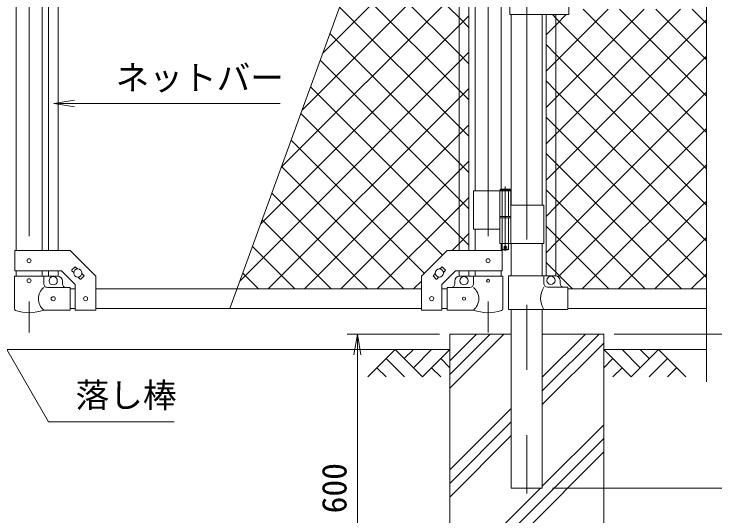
# Model space of a CAD drawing. Units: millimetres, scale not verified. Extents: x -4200 to 4200, y -2970 to 2970.
# Drawn here: x 1243 to 2609, y -893 to 85 of the extents above; entities that cross this region are included whole.
import ezdxf
from ezdxf.enums import TextEntityAlignment as Align

# ---------------------------------------------------------------- set-up
doc = ezdxf.new("R2010")
doc.units = ezdxf.units.MM
doc.header["$LTSCALE"] = 20
doc.linetypes.add('DASHED', pattern=[7.5, 6, -1.5])
doc.linetypes.add('USER1', pattern=[50.8, 31.75, -6.35, 6.35, -6.35])
for name, color, linetype, lineweight in [('0-1_D-BMK', 2, 'USER1', 13), ('0-2_D-STR1', 1, 'Continuous', 18), ('0-3_D-STR3', 3, 'Continuous', 13), ('0-4_D-DCR-HCH', 7, 'Continuous', 9), ('0-5_D-BGD', 7, 'Continuous', 9), ('0-6_D-STR4', 7, 'Continuous', 9), ('0-7_D-STR-DIM', 7, 'Continuous', 9), ('0-8_0', 7, 'Continuous', 9), ('0-9_D-STR2', 7, 'Continuous', 9), ('0-A_D-STR-TXT', 7, 'Continuous', 9), ('0-B_Defpoints', 8, 'Continuous', 18)]:
    doc.layers.add(name, color=color, linetype=linetype, lineweight=lineweight)
doc.styles.add('ＭＳ ゴシック', font='')
doc.styles.get('ＭＳ ゴシック').set_extended_font_data('MS Gothic')

# ---------------------------------------------------------------- blocks, each defined once
blk = doc.blocks.new('_Open')
at = {"layer": '0-8_0'}
blk.add_line((-20, 3.33), (0, 0), dxfattribs=at)
blk.add_lwpolyline([(-20, -3.33), (0, 0), (-20, 0)], dxfattribs=at)

msp = doc.modelspace()

# ---------------------------------------------------------------- linework, layer by layer
at = {"layer": '0-1_D-BMK'}
for p, q in [((1272.39, 1303.1), (1272.39, -535.29)), ((2166.59, 1303.1), (2166.59, -535.29)), ((2241.99, 1296.61), (2241.99, -849.21)), ((2200.15, -251.21), (2200.15, -376.1)), ((2196.53, -369.13), (2203.78, -369.13))]:
    msp.add_line(p, q, dxfattribs=at)
at = {"layer": '0-2_D-STR1'}
for p, q in [((1246.99, 361.37), (1246.99, -375.58)), ((1297.79, 361.37), (1297.79, -375.58)), ((2141.19, 361.37), (2141.19, -259.13)), ((2191.99, 361.37), (2191.99, -256.13)), ((2211.74, 83.87), (2211.74, -287.13)), ((2272.24, 83.87), (2272.24, -287.13)), ((2141.19, -334.13), (2141.19, -375.58)), ((2191.99, -362.13), (2191.99, -375.58)), ((2211.74, -362.13), (2211.74, -424.93)), ((2272.24, -362.13), (2272.24, -424.93)), ((1246.99, -415.58), (1246.99, -425.63)), ((1297.79, -415.58), (1297.79, -425.63)), ((2141.19, -415.58), (2141.19, -425.63)), ((2191.99, -415.58), (2191.99, -425.63)), ((1362.39, -450.63), (1352.39, -450.63)), ((2036.59, -450.63), (1402.39, -450.63)), ((2086.59, -450.63), (2076.59, -450.63)), ((2321.99, -450.63), (2591.99, -450.63)), ((1362.39, -488.63), (1352.39, -488.63)), ((2036.59, -488.63), (1402.39, -488.63)), ((2086.59, -488.63), (2076.59, -488.63)), ((2211.74, -490.93), (2211.74, -838.63)), ((2272.24, -490.93), (2272.24, -838.63)), ((2321.99, -488.63), (2591.99, -488.63)), ((2211.74, -838.63), (2272.24, -838.63))]:
    msp.add_line(p, q, dxfattribs=at)
at = {"layer": '0-3_D-STR3'}
for p, q in [((1309.89, 358.87), (1309.89, -375.58)), ((1328.89, 358.87), (1328.89, -375.58)), ((2110.09, 358.87), (2110.09, -375.58)), ((2129.09, 358.87), (2129.09, -375.58)), ((2209.19, 104.87), (2209.19, 83.87)), ((2323.99, 104.87), (2323.99, 83.87)), ((2209.19, 83.87), (2323.99, 83.87)), ((2279.49, -424.93), (2279.49, 83.87)), ((2298.49, -424.93), (2298.49, 83.87)), ((2138.04, -259.13), (2138.04, -334.13)), ((2138.04, -259.13), (2210.95, -259.13)), ((2189.35, -259.13), (2189.35, -309.13)), ((2210.15, -257.13), (2190.15, -257.13)), ((2191.15, -256.13), (2209.15, -256.13)), ((2210.15, -257.13), (2209.15, -256.13)), ((2210.15, -257.13), (2210.15, -259.13)), ((2210.95, -259.13), (2210.95, -309.13)), ((2210.95, -287.13), (2275.29, -287.13)), ((2275.29, -287.13), (2275.29, -362.13)), ((2189.35, -309.13), (2210.95, -309.13)), ((2189.35, -312.13), (2210.95, -312.13)), ((2189.35, -312.13), (2189.35, -362.13)), ((2189.65, -309.13), (2189.65, -312.13)), ((2189.65, -312.13), (2210.65, -312.13)), ((2210.65, -309.13), (2210.65, -312.13)), ((2210.95, -312.13), (2210.95, -362.13)), ((2138.04, -334.13), (2189.24, -334.13)), ((2189.35, -362.13), (2275.29, -362.13)), ((2194.15, -362.13), (2194.15, -373.13)), ((1244.69, -415.58), (1244.69, -375.58)), ((2195.15, -374.13), (2194.15, -373.13)), ((2194.29, -415.58), (2194.29, -375.58)), ((2195.15, -374.13), (2205.15, -374.13)), ((2205.15, -374.13), (2206.15, -373.13)), ((1355.72, -413.57), (1361.38, -407.92)), ((1362.8, -407.92), (1366.51, -411.63)), ((2076.19, -407.92), (2072.47, -411.63)), ((2083.26, -413.57), (2077.6, -407.92)), ((1244.69, -415.58), (1335.82, -415.58)), ((1309.89, -415.58), (1309.89, -425.63)), ((1328.89, -415.58), (1328.89, -425.63)), ((1335.82, -415.58), (1362.39, -442.15)), ((1355.72, -414.99), (1359.44, -418.7)), ((1375.34, -420.46), (1379.06, -424.18)), ((2063.64, -420.46), (2059.92, -424.18)), ((2103.16, -415.58), (2076.59, -442.15)), ((2083.26, -414.99), (2079.54, -418.7)), ((2194.29, -415.58), (2103.16, -415.58)), ((2110.09, -415.58), (2110.09, -425.63)), ((2129.09, -415.58), (2129.09, -425.63)), ((1243.84, -425.63), (1300.94, -425.63)), ((1243.84, -425.63), (1243.84, -489.33)), ((1300.94, -425.63), (1300.94, -440.63)), ((1300.94, -425.63), (1327.39, -425.63)), ((1337.39, -440.63), (1337.39, -435.63)), ((1368.27, -427.53), (1371.99, -431.25)), ((1373.4, -431.25), (1379.06, -425.59)), ((1402.39, -491.83), (1402.39, -425.58)), ((2036.59, -491.83), (2036.59, -425.58)), ((2065.58, -431.25), (2059.92, -425.59)), ((2070.71, -427.53), (2067, -431.25)), ((2101.59, -440.63), (2101.59, -435.63)), ((2138.04, -425.63), (2111.59, -425.63)), ((2195.14, -425.63), (2138.04, -425.63)), ((2138.04, -425.63), (2138.04, -440.63)), ((2195.14, -425.63), (2195.14, -489.33)), ((2206.29, -424.93), (2296.99, -424.93)), ((2206.29, -424.93), (2206.29, -490.93)), ((2275.39, -424.93), (2275.39, -439.93)), ((2306.99, -434.93), (2306.99, -439.93)), ((1352.39, -447.63), (1307.94, -447.63)), ((1352.39, -491.63), (1352.39, -447.63)), ((1362.39, -491.83), (1362.39, -442.15)), ((2076.59, -491.83), (2076.59, -442.15)), ((2086.59, -447.63), (2131.04, -447.63)), ((2086.59, -491.63), (2086.59, -447.63)), ((2282.39, -446.93), (2321.99, -446.93)), ((2321.99, -446.93), (2321.99, -490.93)), ((2206.29, -490.93), (2321.99, -490.93)), ((1352.39, -491.63), (1300.94, -491.63)), ((1362.39, -491.83), (1402.39, -491.83)), ((2076.59, -491.83), (2036.59, -491.83)), ((2086.59, -491.63), (2138.04, -491.63))]:
    msp.add_line(p, q, dxfattribs=at)
at = {"layer": '0-3_D-STR3', "linetype": 'DASHED'}
for p, q in [((2193.85, -259.13), (2193.85, -309.13)), ((2206.45, -259.13), (2206.45, -309.13)), ((2193.85, -312.13), (2193.85, -362.13)), ((2206.45, -312.13), (2206.45, -362.13))]:
    msp.add_line(p, q, dxfattribs=at)
at = {"layer": '0-3_D-STR3'}
for points in [[(2191.15, -256.13), (2190.15, -257.13), (2190.15, -259.13)], [(2206.15, -362.13), (2206.15, -373.13), (2194.15, -373.13)], [(1244.69, -375.58), (1352.39, -375.58), (1402.39, -425.58)], [(2194.29, -375.58), (2086.59, -375.58), (2036.59, -425.58)]]:
    msp.add_lwpolyline(points, dxfattribs=at)
for centre, radius in [((2200.15, -369.13), 2.5), ((1272.39, -395.58), 4), ((2166.59, -395.58), 4), ((1367.39, -419.58), 8), ((2071.59, -419.58), 8), ((1272.39, -434.63), 4), ((1319.39, -434.63), 8), ((2119.59, -434.63), 8), ((2166.59, -434.63), 3), ((2288.99, -433.93), 8), ((1319.39, -469.63), 4), ((1382.39, -469.58), 4), ((2056.59, -469.58), 4), ((2119.59, -469.63), 3)]:
    msp.add_circle(centre, radius, dxfattribs=at)
for centre, radius, start, end in [((1362.09, -408.62), 1, 45, 135), ((2076.89, -408.62), 1, 45, 135), ((1356.43, -414.28), 1, 135, 225), ((2082.55, -414.28), 1, 315, 45), ((1327.39, -435.63), 10, 0, 90), ((1372.69, -430.54), 1, 225, 315), ((1378.35, -424.89), 1, 315, 45), ((2060.63, -424.89), 1, 135, 225), ((2066.29, -430.54), 1, 225, 315), ((2111.59, -435.63), 10, 90, 180), ((2296.99, -434.93), 10, 0, 90), ((1319.14, -469.63), 28.55, 129.59418, 230.40582), ((1307.94, -440.63), 7, 180, 270), ((1344.39, -440.63), 7, 180, 270), ((2094.59, -440.63), 7, 270, 0), ((2131.04, -440.63), 7, 270, 0), ((2119.85, -469.63), 28.55, 309.59418, 50.40582), ((2309.61, -468.93), 40.68, 147.25964, 212.74036), ((2282.39, -439.93), 7, 180, 270), ((2313.99, -439.93), 7, 180, 270), ((1247.14, -489.33), 3.3, 180, 250.77949), ((2191.84, -489.33), 3.3, 289.22051, 0), ((1272.39, -416.9), 80, 250.77949, 290.9084), ((2166.59, -416.9), 80, 249.0916, 289.22051)]:
    msp.add_arc(centre, radius, start, end, dxfattribs=at)
at = {"layer": '0-4_D-DCR-HCH'}
for p, q in [((2091.99, -643.89), (2197.25, -538.63)), ((2091.99, -617.37), (2170.73, -538.63)), ((2091.99, -590.86), (2144.21, -538.63)), ((2272.24, -649.25), (2382.86, -538.63)), ((2272.24, -622.74), (2356.35, -538.63)), ((2272.24, -675.77), (2391.99, -556.02)), ((1985.57, -568.63), (1932.36, -621.84)), ((1985.57, -568.63), (2038.78, -621.84)), ((2003.3, -586.37), (2021.04, -568.63)), ((2021.04, -604.11), (2056.52, -568.63)), ((2038.78, -621.84), (2091.99, -568.63)), ((2445.2, -621.84), (2391.99, -568.63)), ((2462.94, -604.11), (2427.47, -568.63)), ((2498.42, -568.63), (2445.2, -621.84)), ((2480.77, -586.46), (2462.94, -568.63)), ((2498.42, -568.63), (2551.63, -621.84)), ((1967.83, -586.37), (2003.47, -621.84)), ((2074.25, -586.37), (2091.99, -604.03)), ((2409.73, -586.37), (2391.99, -604.03)), ((2516.15, -586.37), (2480.52, -621.84)), ((1950.09, -604.11), (1967.91, -621.84)), ((2056.52, -604.11), (2074.34, -621.84)), ((2427.47, -604.11), (2409.65, -621.84)), ((2533.89, -604.11), (2516.07, -621.84)), ((2091.99, -802.99), (2211.74, -683.24)), ((2091.99, -829.5), (2211.74, -709.75)), ((2272.24, -834.87), (2391.99, -715.12)), ((2091.99, -856.02), (2211.74, -736.27)), ((2091.99, -1041.64), (2391.99, -741.64)), ((2091.99, -1068.15), (2391.99, -768.15)), ((2091.99, -1015.12), (2268.48, -838.63))]:
    msp.add_line(p, q, dxfattribs=at)
at = {"layer": '0-5_D-BGD'}
for p, q in [((391.99, -568.63), (2091.99, -568.63)), ((2391.99, -568.63), (2591.99, -568.63))]:
    msp.add_line(p, q, dxfattribs=at)
at = {"layer": '0-6_D-STR4'}
for p, q in [((2091.99, -538.63), (2091.99, -1138.63)), ((2211.74, -538.63), (2091.99, -538.63)), ((2391.99, -538.63), (2272.24, -538.63)), ((2391.99, -538.63), (2391.99, -1138.63))]:
    msp.add_line(p, q, dxfattribs=at)
at = {"layer": '0-7_D-STR-DIM'}
for p, q in [((2591.99, -631.63), (2591.99, 360.72)), ((2071.99, -538.63), (1891.99, -538.63)), ((2411.99, -538.63), (2911.99, -538.63)), ((2411.99, -538.63), (3031.99, -538.63)), ((2411.99, -538.63), (3031.99, -538.63)), ((1911.99, -578.63), (1911.99, -1098.63)), ((2292.24, -838.63), (3151.99, -838.63)), ((2292.24, -838.63), (3031.99, -838.63))]:
    msp.add_line(p, q, dxfattribs=at)
at = {"layer": '0-9_D-STR2'}
for p, q in [((1844.56, 9.08), (2110.09, 274.61)), ((2110.09, 78.03), (1933.82, 254.31)), ((1804.1, -102.1), (2110.09, 203.9)), ((2110.09, 7.32), (1914.95, 202.47)), ((2110.09, -63.39), (1896.08, 150.63)), ((1763.63, -213.27), (2110.09, 133.19)), ((2110.09, -134.1), (1877.21, 98.78)), ((2298.49, -7.35), (2400.2, 94.37)), ((2298.49, -78.06), (2470.92, 94.37)), ((2298.49, -148.77), (2541.63, 94.37)), ((2591.99, -145.64), (2351.98, 94.37)), ((2591.99, -74.93), (2422.69, 94.37)), ((2591.99, -4.22), (2493.4, 94.37)), ((2591.99, 66.49), (2564.11, 94.37)), ((2110.09, 62.48), (2129.09, 81.48)), ((2129.09, 59.03), (2110.09, 78.03)), ((2298.49, -219.48), (2591.99, 74.02)), ((1723.17, -324.45), (2110.09, 62.48)), ((2110.09, -204.81), (1858.34, 46.94)), ((2298.49, 6.44), (2279.49, 25.44)), ((2110.09, -8.23), (2129.09, 10.77)), ((2129.09, -11.68), (2110.09, 7.32)), ((2591.99, -287.06), (2298.49, 6.44)), ((2298.49, -290.19), (2591.99, 3.31)), ((1682.7, -435.62), (2110.09, -8.23)), ((2110.09, -275.52), (1839.47, -4.9)), ((2279.49, -26.35), (2298.49, -7.35)), ((2298.49, -64.27), (2279.49, -45.27)), ((2110.09, -346.23), (1820.6, -56.74)), ((2110.09, -78.94), (2129.09, -59.94)), ((2129.09, -82.39), (2110.09, -63.39)), ((2591.99, -357.77), (2298.49, -64.27)), ((2298.49, -360.9), (2591.99, -67.4)), ((1738.4, -450.63), (2110.09, -78.94)), ((2279.49, -97.06), (2298.49, -78.06)), ((2077.66, -384.51), (1801.74, -108.58)), ((2298.49, -134.98), (2279.49, -115.98)), ((2110.09, -149.65), (2129.09, -130.65)), ((2129.09, -153.1), (2110.09, -134.1)), ((2591.99, -428.48), (2298.49, -134.98)), ((1809.11, -450.63), (2110.09, -149.65)), ((2279.49, -167.77), (2298.49, -148.77)), ((2303.08, -427.02), (2591.99, -138.11)), ((2042.31, -419.87), (1782.87, -160.43)), ((2298.49, -205.7), (2279.49, -186.7)), ((2110.09, -220.37), (2129.09, -201.37)), ((2129.09, -223.81), (2110.09, -204.81)), ((2002.36, -450.63), (1764, -212.27)), ((2543.43, -450.63), (2298.49, -205.7)), ((2350.18, -450.63), (2591.99, -208.82)), ((1879.82, -450.63), (2110.09, -220.37)), ((2279.49, -238.48), (2298.49, -219.48)), ((2298.49, -276.41), (2279.49, -257.41)), ((1931.65, -450.63), (1745.13, -264.11)), ((2110.09, -291.08), (2129.09, -272.08)), ((2129.09, -294.52), (2110.09, -275.52)), ((2472.72, -450.63), (2298.49, -276.41)), ((2420.89, -450.63), (2591.99, -279.53)), ((1950.53, -450.63), (2110.09, -291.08)), ((2279.49, -309.19), (2298.49, -290.19)), ((1860.94, -450.63), (1726.26, -315.95)), ((2298.49, -347.12), (2279.49, -328.12)), ((2129.09, -365.23), (2110.09, -346.23)), ((2402.01, -450.63), (2298.49, -347.12)), ((2491.6, -450.63), (2591.99, -350.24)), ((1790.23, -450.63), (1707.39, -367.79)), ((2279.49, -379.9), (2298.49, -360.9)), ((2298.49, -417.83), (2279.49, -398.83)), ((1719.52, -450.63), (1688.52, -419.63)), ((2331.3, -450.63), (2298.49, -417.83)), ((2562.31, -450.63), (2591.99, -420.95)), ((2021.25, -450.63), (2036.59, -435.29))]:
    msp.add_line(p, q, dxfattribs=at)
for points in [[(2279.49, 44.37), (2298.49, 63.37), (2318.99, 83.87)], [(2591.99, -216.35), (2298.49, 77.15), (2291.77, 83.87)], [(2096.3, -375.58), (2110.09, -361.79), (2129.09, -342.79)]]:
    msp.add_lwpolyline(points, dxfattribs=at)
at = {"layer": '0-A_D-STR-TXT'}
msp.add_line((1761.49, -89.31), (1322.9, -89.31), dxfattribs=at)
msp.add_lwpolyline([(1554.77, -709.62), (1310.45, -709.62), (1216.78, -547.38)], dxfattribs=at)
at = {"layer": '0-B_Defpoints'}
msp.add_line((1663.41, -488.63), (2191.99, 963.64), dxfattribs=at)

# ---------------------------------------------------------------- block references
at = {"layer": '0-7_D-STR-DIM', "xscale": 2, "yscale": 2, "rotation": 90}
msp.add_blockref('_Open', (1911.99, -538.63), dxfattribs=at)
at = {"layer": '0-A_D-STR-TXT', "xscale": 2, "yscale": 2, "rotation": 180}
msp.add_blockref('_Open', (1320.9, -89.31), dxfattribs=at)

# ---------------------------------------------------------------- texts
at = {"layer": '0-7_D-STR-DIM', "style": 'ＭＳ ゴシック'}
msp.add_text('600', height=48.09, rotation=90, dxfattribs=at).set_placement((1905.24, -887.88), align=Align.BOTTOM_LEFT)
at = {"layer": '0-A_D-STR-TXT', "style": 'ＭＳ ゴシック'}
for s, p in [('ネットバー', (1440.93, -77.36)), ('落し棒', (1362.89, -695.89))]:
    msp.add_text(s, height=48.09, dxfattribs=at).set_placement(p, align=Align.BOTTOM_LEFT)

doc.saveas('drawing.dxf')
